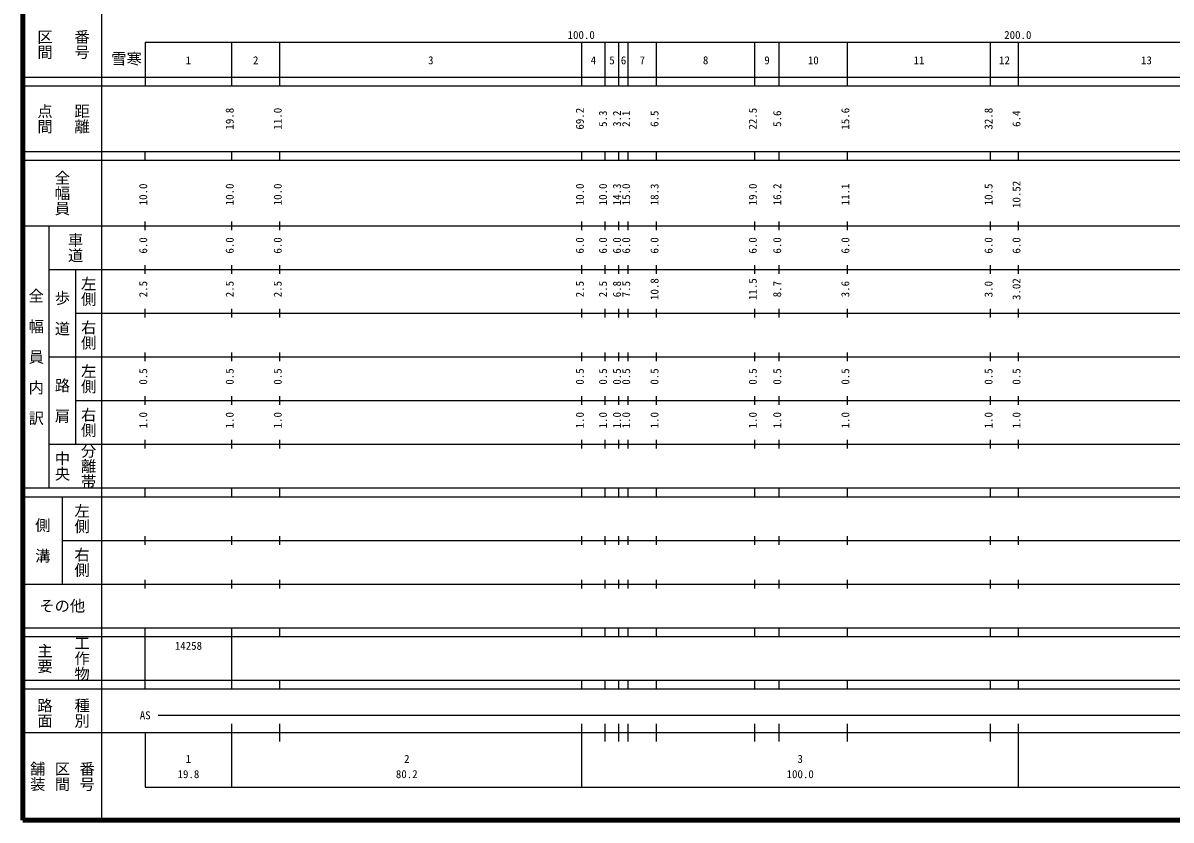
# Model space of a CAD drawing. Units: millimetres on the paper, enlarged 1000 times. Extents: x 40000 to 680000, y 20000 to 380000.
# Drawn here: x 40000 to 302935, y 20000 to 202409 of the extents above; entities that cross this region are included whole.
import ezdxf
from ezdxf.enums import TextEntityAlignment as Align

# ---------------------------------------------------------------- set-up
doc = ezdxf.new("R2010")
doc.units = ezdxf.units.MM
doc.header["$LTSCALE"] = 1000
for name, color, linetype, lineweight in [('M-TTL', 2, 'Continuous', 140), ('M-TTL-BAND', 7, 'Continuous', 25), ('M-TTL-TXT', 7, 'Continuous', 13)]:
    doc.layers.add(name, color=color, linetype=linetype, lineweight=lineweight)
doc.styles.add('@ＭＳ ゴシック', font='')
doc.styles.add('ＭＳ ゴシック', font='')
doc.styles.get('@ＭＳ ゴシック').set_extended_font_data('@MS Gothic')
doc.styles.get('ＭＳ ゴシック').set_extended_font_data('MS Gothic')

msp = doc.modelspace()

# ---------------------------------------------------------------- linework, layer by layer
at = {"layer": 'M-TTL'}
for p, q in [((40000, 380000), (40000, 20000)), ((40000, 20000), (680000, 20000))]:
    msp.add_line(p, q, dxfattribs=at)
at = {"layer": 'M-TTL-BAND'}
for p, q in [((58000, 370000), (58000, 20000)), ((68000, 198000), (579000, 198000)), ((68000, 198000), (68000, 188000)), ((87800, 188000), (87800, 198000)), ((98800, 188000), (98800, 198000)), ((168000, 188000), (168000, 198000)), ((173300, 188000), (173300, 198000)), ((176500, 188000), (176500, 198000)), ((178600, 188000), (178600, 198000)), ((185100, 188000), (185100, 198000)), ((207600, 188000), (207600, 198000)), ((213200, 188000), (213200, 198000)), ((228800, 188000), (228800, 198000)), ((261600, 188000), (261600, 198000)), ((268000, 188000), (268000, 198000)), ((40000, 190000), (579000, 190000)), ((40000, 188000), (579000, 188000)), ((40000, 173000), (579000, 173000)), ((40000, 171000), (579000, 171000)), ((68000, 171000), (68000, 173000)), ((87800, 171000), (87800, 173000)), ((98800, 171000), (98800, 173000)), ((168000, 171000), (168000, 173000)), ((173300, 171000), (173300, 173000)), ((176500, 171000), (176500, 173000)), ((178600, 171000), (178600, 173000)), ((185100, 171000), (185100, 173000)), ((207600, 171000), (207600, 173000)), ((213200, 171000), (213200, 173000)), ((228800, 171000), (228800, 173000)), ((261600, 171000), (261600, 173000)), ((268000, 171000), (268000, 173000)), ((40000, 156000), (579000, 156000)), ((46000, 96000), (46000, 156000)), ((68000, 155000), (68000, 157000)), ((87800, 155000), (87800, 157000)), ((98800, 155000), (98800, 157000)), ((168000, 155000), (168000, 157000)), ((173300, 155000), (173300, 157000)), ((176500, 155000), (176500, 157000)), ((178600, 155000), (178600, 157000)), ((185100, 155000), (185100, 157000)), ((207600, 155000), (207600, 157000)), ((213200, 155000), (213200, 157000)), ((228800, 155000), (228800, 157000)), ((261600, 155000), (261600, 157000)), ((268000, 155000), (268000, 157000)), ((46000, 146000), (579000, 146000)), ((52000, 146000), (52000, 106000)), ((68000, 145000), (68000, 147000)), ((87800, 145000), (87800, 147000)), ((98800, 145000), (98800, 147000)), ((168000, 145000), (168000, 147000)), ((173300, 145000), (173300, 147000)), ((176500, 145000), (176500, 147000)), ((178600, 145000), (178600, 147000)), ((185100, 145000), (185100, 147000)), ((207600, 145000), (207600, 147000)), ((213200, 145000), (213200, 147000)), ((228800, 145000), (228800, 147000)), ((261600, 145000), (261600, 147000)), ((268000, 145000), (268000, 147000)), ((68000, 135000), (68000, 137000)), ((87800, 135000), (87800, 137000)), ((98800, 135000), (98800, 137000)), ((168000, 135000), (168000, 137000)), ((173300, 135000), (173300, 137000)), ((176500, 135000), (176500, 137000)), ((178600, 135000), (178600, 137000)), ((185100, 135000), (185100, 137000)), ((207600, 135000), (207600, 137000)), ((213200, 135000), (213200, 137000)), ((228800, 135000), (228800, 137000)), ((261600, 135000), (261600, 137000)), ((268000, 135000), (268000, 137000)), ((52000, 136000), (579000, 136000)), ((68000, 125000), (68000, 127000)), ((87800, 125000), (87800, 127000)), ((98800, 125000), (98800, 127000)), ((168000, 125000), (168000, 127000)), ((173300, 125000), (173300, 127000)), ((176500, 125000), (176500, 127000)), ((178600, 125000), (178600, 127000)), ((185100, 125000), (185100, 127000)), ((207600, 125000), (207600, 127000)), ((213200, 125000), (213200, 127000)), ((228800, 125000), (228800, 127000)), ((261600, 125000), (261600, 127000)), ((268000, 125000), (268000, 127000)), ((46000, 126000), (579000, 126000)), ((52000, 116000), (579000, 116000)), ((68000, 115000), (68000, 117000)), ((87800, 115000), (87800, 117000)), ((98800, 115000), (98800, 117000)), ((168000, 115000), (168000, 117000)), ((173300, 115000), (173300, 117000)), ((176500, 115000), (176500, 117000)), ((178600, 115000), (178600, 117000)), ((185100, 115000), (185100, 117000)), ((207600, 115000), (207600, 117000)), ((213200, 115000), (213200, 117000)), ((228800, 115000), (228800, 117000)), ((261600, 115000), (261600, 117000)), ((268000, 115000), (268000, 117000)), ((46000, 106000), (579000, 106000)), ((68000, 105000), (68000, 107000)), ((87800, 105000), (87800, 107000)), ((98800, 105000), (98800, 107000)), ((168000, 105000), (168000, 107000)), ((173300, 105000), (173300, 107000)), ((176500, 105000), (176500, 107000)), ((178600, 105000), (178600, 107000)), ((185100, 105000), (185100, 107000)), ((207600, 105000), (207600, 107000)), ((213200, 105000), (213200, 107000)), ((228800, 105000), (228800, 107000)), ((261600, 105000), (261600, 107000)), ((268000, 105000), (268000, 107000)), ((40000, 96000), (579000, 96000)), ((68000, 94000), (68000, 96000)), ((87800, 94000), (87800, 96000)), ((98800, 94000), (98800, 96000)), ((168000, 94000), (168000, 96000)), ((173300, 94000), (173300, 96000)), ((176500, 94000), (176500, 96000)), ((178600, 94000), (178600, 96000)), ((185100, 94000), (185100, 96000)), ((207600, 94000), (207600, 96000)), ((213200, 94000), (213200, 96000)), ((228800, 94000), (228800, 96000)), ((261600, 94000), (261600, 96000)), ((268000, 94000), (268000, 96000)), ((40000, 94000), (579000, 94000)), ((49000, 94000), (49000, 74000)), ((68000, 83000), (68000, 85000)), ((87800, 83000), (87800, 85000)), ((98800, 83000), (98800, 85000)), ((168000, 83000), (168000, 85000)), ((173300, 83000), (173300, 85000)), ((176500, 83000), (176500, 85000)), ((178600, 83000), (178600, 85000)), ((185100, 83000), (185100, 85000)), ((207600, 83000), (207600, 85000)), ((213200, 83000), (213200, 85000)), ((228800, 83000), (228800, 85000)), ((261600, 83000), (261600, 85000)), ((268000, 83000), (268000, 85000)), ((49000, 84000), (579000, 84000)), ((40000, 74000), (579000, 74000)), ((68000, 73000), (68000, 75000)), ((87800, 73000), (87800, 75000)), ((98800, 73000), (98800, 75000)), ((168000, 73000), (168000, 75000)), ((173300, 73000), (173300, 75000)), ((176500, 73000), (176500, 75000)), ((178600, 73000), (178600, 75000)), ((185100, 73000), (185100, 75000)), ((207600, 73000), (207600, 75000)), ((213200, 73000), (213200, 75000)), ((228800, 73000), (228800, 75000)), ((261600, 73000), (261600, 75000)), ((268000, 73000), (268000, 75000)), ((40000, 64000), (579000, 64000)), ((68000, 62000), (68000, 64000)), ((87800, 62000), (87800, 64000)), ((98800, 62000), (98800, 64000)), ((168000, 62000), (168000, 64000)), ((173300, 62000), (173300, 64000)), ((176500, 62000), (176500, 64000)), ((178600, 62000), (178600, 64000)), ((185100, 62000), (185100, 64000)), ((207600, 62000), (207600, 64000)), ((213200, 62000), (213200, 64000)), ((228800, 62000), (228800, 64000)), ((261600, 62000), (261600, 64000)), ((268000, 62000), (268000, 64000)), ((40000, 62000), (579000, 62000)), ((68000, 52000), (68000, 62000)), ((87800, 52000), (87800, 62000)), ((40000, 52000), (579000, 52000)), ((40000, 50000), (579000, 50000)), ((68000, 50000), (68000, 52000)), ((87800, 50000), (87800, 52000)), ((98800, 50000), (98800, 52000)), ((168000, 50000), (168000, 52000)), ((173300, 50000), (173300, 52000)), ((176500, 50000), (176500, 52000)), ((178600, 50000), (178600, 52000)), ((185100, 50000), (185100, 52000)), ((207600, 50000), (207600, 52000)), ((213200, 50000), (213200, 52000)), ((228800, 50000), (228800, 52000)), ((261600, 50000), (261600, 52000)), ((268000, 50000), (268000, 52000)), ((71000, 44000), (408600, 44000)), ((40000, 40000), (579000, 40000)), ((68000, 40000), (68000, 27500)), ((87800, 27500), (87800, 42000)), ((98800, 38000), (98800, 42000)), ((168000, 27500), (168000, 42000)), ((173300, 38000), (173300, 42000)), ((176500, 38000), (176500, 42000)), ((178600, 38000), (178600, 42000)), ((185100, 38000), (185100, 42000)), ((207600, 38000), (207600, 42000)), ((213200, 38000), (213200, 42000)), ((228800, 38000), (228800, 42000)), ((261600, 38000), (261600, 42000)), ((268000, 27500), (268000, 42000)), ((68000, 27500), (579000, 27500))]:
    msp.add_line(p, q, dxfattribs=at)

# ---------------------------------------------------------------- texts
at = {"layer": 'M-TTL-BAND', "style": '@ＭＳ ゴシック'}
for s, p in [('区間', (45000, 197500)), ('番号', (53500, 197500)), ('点間', (45000, 180500)), ('距離', (53500, 180500)), ('全幅員', (49000, 163500)), ('車道', (52000, 151000)), ('左側', (55000, 141000)), ('全\u3000幅\u3000員\u3000内\u3000訳', (43000, 126000)), ('歩\u3000道', (49000, 136000)), ('右側', (55000, 131000)), ('左側', (55000, 121000)), ('路\u3000肩', (49000, 116000)), ('右側', (55000, 111000)), ('分離帯', (55000, 101000)), ('中央', (49000, 101000)), ('左側', (53500, 89000)), ('側\u3000溝', (44500, 84000)), ('右側', (53500, 79000)), ('工作物', (53500, 57000)), ('主要', (45000, 57000)), ('路面', (45000, 44500)), ('種別', (53500, 44500)), ('舗装', (43333, 30000)), ('区間', (49000, 30000)), ('番号', (54667, 30000))]:
    msp.add_text(s, height=2566, rotation=270, dxfattribs=at).set_placement(p, align=Align.MIDDLE_CENTER)
at = {"layer": 'M-TTL-BAND', "style": 'ＭＳ ゴシック'}
for s, p in [('100.0', (167844, 198195)), ('200.0', (267844, 198195)), ('1', (77900, 192405)), ('2', (93300, 192405)), ('3', (133400, 192405)), ('4', (170650, 192405)), ('5', (174900, 192405)), ('6', (177550, 192405)), ('7', (181850, 192405)), ('8', (196350, 192405)), ('9', (210400, 192405)), ('10', (221000, 192405)), ('11', (245200, 192405)), ('12', (264800, 192405)), ('13', (297300, 192405)), ('AS', (68000, 42500)), ('1', (77900, 32523)), ('2', (127900, 32523)), ('3', (218000, 32523)), ('19.8', (77900, 29033)), ('80.2', (127900, 29033)), ('100.0', (218000, 29033))]:
    msp.add_text(s, height=1833, dxfattribs=at).set_placement(p, align=Align.BOTTOM_CENTER)
for s, p in [('19.8', (88800, 180500)), ('11.0', (99800, 180500)), ('69.2', (169000, 180500)), ('5.3', (174300, 180500)), ('3.2', (177500, 180500)), ('2.1', (179600, 180500)), ('6.5', (186100, 180500)), ('22.5', (208600, 180500)), ('5.6', (214200, 180500)), ('15.6', (229800, 180500)), ('32.8', (262600, 180500)), ('6.4', (269000, 180500)), ('10.52', (269000, 163174)), ('10.0', (69000, 163174)), ('10.0', (88800, 163174)), ('10.0', (99800, 163174)), ('10.0', (169000, 163174)), ('10.0', (174300, 163174)), ('14.3', (177500, 163174)), ('15.0', (179600, 163174)), ('18.3', (186100, 163174)), ('19.0', (208600, 163174)), ('16.2', (214200, 163174)), ('11.1', (229800, 163174)), ('10.5', (262600, 163174)), ('6.0', (69000, 151500)), ('6.0', (88800, 151500)), ('6.0', (99800, 151500)), ('6.0', (169000, 151500)), ('6.0', (174300, 151500)), ('6.0', (177500, 151500)), ('6.0', (179600, 151500)), ('6.0', (186100, 151500)), ('6.0', (208600, 151500)), ('6.0', (214200, 151500)), ('6.0', (229800, 151500)), ('6.0', (262600, 151500)), ('6.0', (269000, 151500)), ('2.5', (69000, 141500)), ('2.5', (88800, 141500)), ('2.5', (99800, 141500)), ('2.5', (169000, 141500)), ('2.5', (174300, 141500)), ('6.8', (177500, 141500)), ('7.5', (179600, 141500)), ('10.8', (186100, 141500)), ('11.5', (208600, 141500)), ('8.7', (214200, 141500)), ('3.6', (229800, 141500)), ('3.0', (262600, 141500)), ('3.02', (269000, 141500)), ('0.5', (69000, 121500)), ('0.5', (88800, 121500)), ('0.5', (99800, 121500)), ('0.5', (169000, 121500)), ('0.5', (174300, 121500)), ('0.5', (177500, 121500)), ('0.5', (179600, 121500)), ('0.5', (186100, 121500)), ('0.5', (208600, 121500)), ('0.5', (214200, 121500)), ('0.5', (229800, 121500)), ('0.5', (262600, 121500)), ('0.5', (269000, 121500)), ('1.0', (69000, 111500)), ('1.0', (88800, 111500)), ('1.0', (99800, 111500)), ('1.0', (169000, 111500)), ('1.0', (174300, 111500)), ('1.0', (177500, 111500)), ('1.0', (179600, 111500)), ('1.0', (186100, 111500)), ('1.0', (208600, 111500)), ('1.0', (214200, 111500)), ('1.0', (229800, 111500)), ('1.0', (262600, 111500)), ('1.0', (269000, 111500))]:
    msp.add_text(s, height=1833, rotation=90, dxfattribs=at).set_placement(p, align=Align.BOTTOM_CENTER)
msp.add_text('その他', height=2566, dxfattribs=at).set_placement((49000, 69000), align=Align.MIDDLE_CENTER)
msp.add_text('14258', height=1833, dxfattribs=at).set_placement((74775, 58405), align=Align.BOTTOM_LEFT)
at = {"layer": 'M-TTL-TXT', "style": 'ＭＳ ゴシック'}
msp.add_text('雪寒', height=2566, dxfattribs=at).set_placement((63729, 194218), align=Align.MIDDLE_CENTER)

doc.saveas('drawing.dxf')
